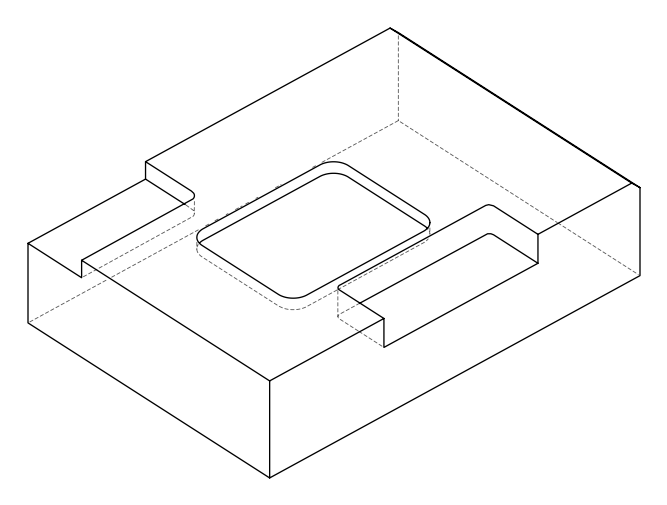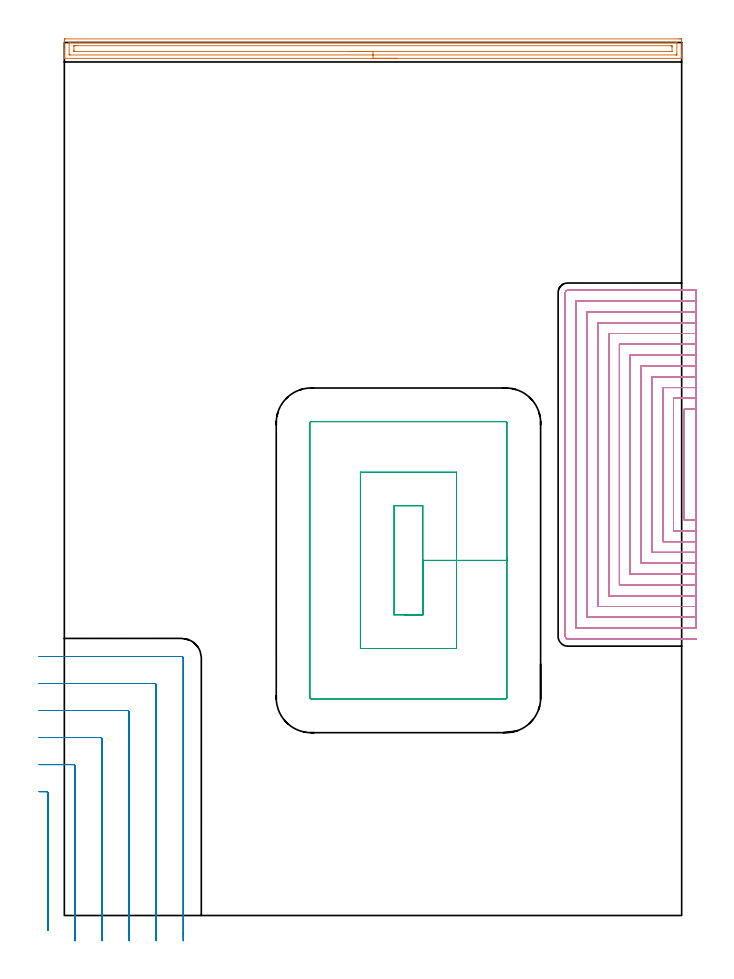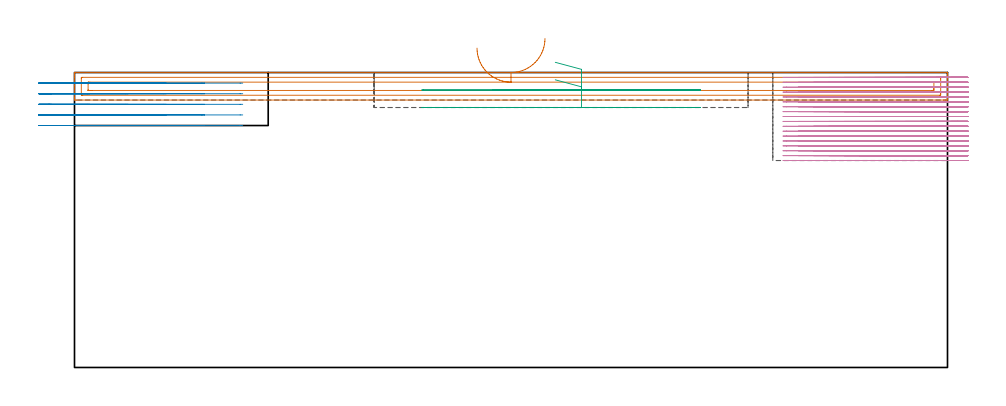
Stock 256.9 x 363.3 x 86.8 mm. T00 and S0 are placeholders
(PLAN: 4 operations, 3 tool changes, 163.1 min)
(1 AREA_MILL | FG_CHAMFER_SURFACE | UGT0205_001 | 6.39 min | 8433 mm3)
(2 MILL_CORNER_NOTCH_RECTANGULAR | CORNER_NOTCH_RECTANGULAR | UGT0201_133 | Follow Part, ap 3.75, ae 75% | 8.02 min | 102309 mm3)
(3 MILL_RECTANGULAR_POCKET | POCKET_RECTANGULAR_STRAIGHT | UGT0201_006 | Follow Part, ap 7, ae 75% | 3.35 min | 160636 mm3)
(4 MILL_SLOT | SLOT_PARTIAL_RECTANGULAR | NXT0201_008 | Follow Part, ap 1.5, ae 75% | 145.36 min | 200990 mm3)
(TOOL UGT0205_001 | Chamfer Mill 20 x 3 x 45 deg. | D20 FL50 Z2)
(TOOL UGT0201_133 | Carbide End Mill 15.0 | D15 FL30 Z4)
(TOOL UGT0201_006 | End Mill 28 mm | D28 FL25 Z2)
(TOOL NXT0201_008 | ENDMILL 6mm [2P460-0600-NA 1630] | D6 FL26 Z6)
(OP 1 AREA_MILL)
G17 G21 G94 G90
T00 M6
G54
G17 G0 G90 X138.45 Y356.7 S1061 M3
G43 Z96.8 H0
G94 G1 X138.412 Z95.928 F250.
X138.298 Z95.063
X138.109 Z94.212
X137.847 Z93.38
X137.513 Z92.574
X137.11 Z91.8
X136.642 Z91.064
X136.11 Z90.372
X135.521 Z89.729
X134.878 Z89.139
X134.186 Z88.608
X133.45 Z88.14
X132.676 Z87.737
X131.87 Z87.403
X131.038 Z87.141
X130.186 Z86.952
X129.322 Z86.838
X128.45 Z86.8
X0.178
X0.009 Y356.703 Z86.788
X0. Y356.726 Z86.765
Y357.105 Z86.394
Y357.386 Z86.113
Y358.094 Z85.402
Y359.333 Z84.164
Y359.865 Z83.63
Y360.484 Z83.011
Y364.026 Z79.471
X0.003 Y364.292 Z79.205
X0.009 Y364.792 Z78.706
X0.118 Y364.795 Z78.703
X0.625 Y364.8 Z78.7
X255.762
X256.275 Y364.799 Z78.701
X256.782 Y364.795 Z78.703
X256.891 Y364.792 Z78.706
X256.9 Y364.292 Z79.205
Y359.865 Z83.63
Y358.447 Z85.049
Y358.094 Z85.402
Y357.386 Z86.113
Y357.106 Z86.394
Y356.726 Z86.765
X256.891 Y356.703 Z86.788
X256.722 Y356.7 Z86.8
X128.45
Y358.114 Z85.386
X2.392 Y358.115 Z85.385
X2.01 Y358.132 Z85.368
X2.005 Y358.246 Z85.254
X2.001 Y358.502 Z84.998
Y362.929 Z80.571
X2.01 Y363.339 Z80.161
X2.014 Y363.38 Z80.12
X2.032 Y363.382 Z80.118
X2.086 Y363.385 Z80.115
X2.195 Y363.386 Z80.114
X2.413
X254.508 Y363.385 Z80.115
X254.89 Y363.368 Z80.132
X254.895 Y363.254 Z80.246
X254.899 Y362.998 Z80.502
Y358.571 Z84.929
X254.89 Y358.161 Z85.339
X254.887 Y358.12 Z85.38
X254.868 Y358.118 Z85.382
X254.814 Y358.115 Z85.385
X254.705 Y358.114 Z85.386
X254.487
X128.45
Y359.529 Z83.971
X4.539
X4.201 Y359.532 Z83.968
X4.089 Y359.535 Z83.965
X4.01 Y359.539 Z83.961
X4.006 Y359.666 Z83.834
X4.002 Y359.865 Z83.635
X4. Y360.063 Z83.437
X4.001 Y361.834 Z81.666
X4.005 Y361.901 Z81.599
X4.01 Y361.952 Z81.548
X4.017 Y361.965 Z81.535
X4.032 Y361.966 Z81.534
X4.201 Y361.969 Z81.531
X4.756 Y361.971 Z81.529
X5.095
X252.361
X252.699 Y361.968 Z81.532
X252.811 Y361.965 Z81.535
X252.89 Y361.961 Z81.539
X252.894 Y361.834 Z81.666
X252.898 Y361.635 Z81.865
X252.9 Y361.437 Z82.063
X252.899 Y359.666 Z83.834
X252.895 Y359.599 Z83.901
X252.89 Y359.548 Z83.952
X252.883 Y359.535 Z83.965
X252.868 Y359.534 Z83.966
X252.699 Y359.531 Z83.969
X252.144 Y359.529 Z83.971
X251.805
X128.45
X127.578 Z84.01
X126.714 Z84.123
X125.862 Z84.312
X125.03 Z84.575
X124.224 Z84.908
X123.45 Z85.311
X122.714 Z85.78
X122.022 Z86.311
X121.379 Z86.9
X120.79 Z87.544
X120.258 Z88.236
X119.79 Z88.971
X119.387 Z89.745
X119.053 Z90.551
X118.791 Z91.383
X118.602 Z92.235
X118.488 Z93.1
X118.45 Z93.971
G0 Z96.8
M5
M2
(OP 2 MILL_CORNER_NOTCH_RECTANGULAR)
G17 G21 G94 G90
T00 M6
G54
G17 G0 G90 X-6.75 Y-6.269 S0 M3
G43 Z96.8 H0
Z83.68
G94 G1 Y-3.269 F250.
Y50.805 F500.
G3 X-7.5 Y51.55 R0.75
G1 X-10.5 F250.
G0 Z96.8
X4.5 Y-10.5
Z83.68
G1 Y-7.5
Y62.055 F500.
G3 X3.755 Y62.8 R0.75
G1 X-7.5
X-10.5 F250.
G0 Z96.8
X15.75 Y-10.5
Z83.68
G1 Y-7.5
Y73.305 F500.
G3 X15.005 Y74.05 R0.75
G1 X-7.5
X-10.5 F250.
G0 Z96.8
X27. Y-10.5
Z83.68
G1 Y-7.5
Y84.554 F500.
G3 X26.254 Y85.3 R0.75
G1 X-7.5
X-10.5 F250.
G0 Z96.8
X38.25 Y-10.5
Z83.68
G1 Y-7.5
Y95.804 F500.
G3 X37.504 Y96.55 R0.75
G1 X-7.5
X-10.5 F250.
G0 Z96.8
X49.5 Y-10.5
Z83.68
G1 Y-7.5
Y107.054 F500.
G3 X48.754 Y107.8 R0.75
G1 X-7.5
X-10.5 F250.
G0 Z96.8
X-6.75 Y-6.269
Z80.56
G1 Y-3.269
Y50.805 F500.
G3 X-7.5 Y51.55 R0.75
G1 X-10.5 F250.
G0 Z96.8
X4.5 Y-10.5
Z80.56
G1 Y-7.5
Y62.055 F500.
G3 X3.755 Y62.8 R0.75
G1 X-7.5
X-10.5 F250.
G0 Z96.8
X15.75 Y-10.5
Z80.56
G1 Y-7.5
Y73.305 F500.
G3 X15.005 Y74.05 R0.75
G1 X-7.5
X-10.5 F250.
G0 Z96.8
X27. Y-10.5
Z80.56
G1 Y-7.5
Y84.554 F500.
G3 X26.254 Y85.3 R0.75
G1 X-7.5
X-10.5 F250.
G0 Z96.8
X38.25 Y-10.5
Z80.56
G1 Y-7.5
Y95.804 F500.
G3 X37.504 Y96.55 R0.75
G1 X-7.5
X-10.5 F250.
G0 Z96.8
X49.5 Y-10.5
Z80.56
G1 Y-7.5
Y107.054 F500.
G3 X48.754 Y107.8 R0.75
G1 X-7.5
X-10.5 F250.
G0 Z96.8
X-6.75 Y-6.269
Z77.44
G1 Y-3.269
Y50.805 F500.
G3 X-7.5 Y51.55 R0.75
G1 X-10.5 F250.
G0 Z96.8
X4.5 Y-10.5
Z77.44
G1 Y-7.5
Y62.055 F500.
G3 X3.755 Y62.8 R0.75
G1 X-7.5
X-10.5 F250.
G0 Z96.8
X15.75 Y-10.5
Z77.44
G1 Y-7.5
Y73.305 F500.
G3 X15.005 Y74.05 R0.75
G1 X-7.5
X-10.5 F250.
G0 Z96.8
X27. Y-10.5
Z77.44
G1 Y-7.5
Y84.554 F500.
G3 X26.254 Y85.3 R0.75
G1 X-7.5
X-10.5 F250.
G0 Z96.8
X38.25 Y-10.5
Z77.44
G1 Y-7.5
Y95.804 F500.
G3 X37.504 Y96.55 R0.75
G1 X-7.5
X-10.5 F250.
G0 Z96.8
X49.5 Y-10.5
Z77.44
G1 Y-7.5
Y107.054 F500.
G3 X48.754 Y107.8 R0.75
G1 X-7.5
X-10.5 F250.
G0 Z96.8
X-6.75 Y-6.269
Z74.32
G1 Y-3.269
Y50.805 F500.
G3 X-7.5 Y51.55 R0.75
G1 X-10.5 F250.
G0 Z96.8
X4.5 Y-10.5
Z74.32
G1 Y-7.5
Y62.055 F500.
G3 X3.755 Y62.8 R0.75
G1 X-7.5
X-10.5 F250.
G0 Z96.8
X15.75 Y-10.5
Z74.32
G1 Y-7.5
Y73.305 F500.
G3 X15.005 Y74.05 R0.75
G1 X-7.5
X-10.5 F250.
G0 Z96.8
X27. Y-10.5
Z74.32
G1 Y-7.5
Y84.554 F500.
G3 X26.254 Y85.3 R0.75
G1 X-7.5
X-10.5 F250.
G0 Z96.8
X38.25 Y-10.5
Z74.32
G1 Y-7.5
Y95.804 F500.
G3 X37.504 Y96.55 R0.75
G1 X-7.5
X-10.5 F250.
G0 Z96.8
X49.5 Y-10.5
Z74.32
G1 Y-7.5
Y107.054 F500.
G3 X48.754 Y107.8 R0.75
G1 X-7.5
X-10.5 F250.
G0 Z96.8
X-6.75 Y-6.269
Z71.2
G1 Y-3.269
Y50.805 F500.
G3 X-7.5 Y51.55 R0.75
G1 X-10.5 F250.
G0 Z96.8
X4.5 Y-10.5
Z71.2
G1 Y-7.5
Y62.055 F500.
G3 X3.755 Y62.8 R0.75
G1 X-7.5
X-10.5 F250.
G0 Z96.8
X15.75 Y-10.5
Z71.2
G1 Y-7.5
Y73.305 F500.
G3 X15.005 Y74.05 R0.75
G1 X-7.5
X-10.5 F250.
G0 Z96.8
X27. Y-10.5
Z71.2
G1 Y-7.5
Y84.554 F500.
G3 X26.254 Y85.3 R0.75
G1 X-7.5
X-10.5 F250.
G0 Z96.8
X38.25 Y-10.5
Z71.2
G1 Y-7.5
Y95.804 F500.
G3 X37.504 Y96.55 R0.75
G1 X-7.5
X-10.5 F250.
G0 Z96.8
X49.5 Y-10.5
Z71.2
G1 Y-7.5
Y107.054 F500.
G3 X48.754 Y107.8 R0.75
G1 X-7.5
X-10.5 F250.
G0 Z96.8
M5
M2
(OP 3 MILL_RECTANGULAR_POCKET)
G17 G21 G94 G90
T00 M6
G54
G17 G0 G90 X141.484 Y125.1 S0 M3
G43 Z96.8 H0
Z89.8
G94 G1 X149.2 Z87.732 F250.
Y147.8 Z81.65
Y170.5 F500.
X137.2
Y125.1
X149.2
Y147.8
X163.2
Y184.5
X123.2
Y111.1
X163.2
Y147.8
X184.2
Y205.
G3 X183.7 Y205.5 R0.5
G1 X102.7
G3 X102.2 Y205. R0.5
G1 Y90.6
G3 X102.7 Y90.1 R0.5
G1 X183.7
G3 X184.2 Y90.6 R0.5
G1 Y147.8
Y148.8
G0 X141.484 Y125.1 Z84.65
G1 X149.2 Z82.582 F250.
Y147.8 Z76.5
Y170.5 F500.
X137.2
Y125.1
X149.2
Y147.8
X163.2
Y184.5
X123.2
Y111.1
X163.2
Y147.8
X184.2
Y205.
G3 X183.7 Y205.5 R0.5
G1 X102.7
G3 X102.2 Y205. R0.5
G1 Y90.6
G3 X102.7 Y90.1 R0.5
G1 X183.7
G3 X184.2 Y90.6 R0.5
G1 Y147.8
Y148.8
G0 Z96.8
M5
M2
(OP 4 MILL_SLOT)
G17 G21 G94 G90
T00 M6
G54
G17 G0 G90 X262.9 Y210.7 S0 M3
G43 Z96.8 H1
Z85.361
G94 G1 X259.9 F250.
X258. F500.
Y164.6
X259.9
X262.9 F250.
Y215.2
X259.9
X253.5 F500.
Y160.1
X259.9
X262.9 F250.
Y219.7
X259.9
X249. F500.
Y155.6
X259.9
X262.9 F250.
Y224.2
X259.9
X244.5 F500.
Y151.1
X259.9
X262.9 F250.
Y228.7
X259.9
X240. F500.
Y146.6
X259.9
X262.9 F250.
Y233.2
X259.9
X235.5 F500.
Y142.1
X259.9
X262.9 F250.
Y237.7
X259.9
X231. F500.
Y137.6
X259.9
X262.9 F250.
Y242.2
X259.9
X226.5 F500.
Y133.1
X259.9
X262.9 F250.
Y246.7
X259.9
X222. F500.
Y128.6
X259.9
X262.9 F250.
Y251.2
X259.9
X217.5 F500.
Y124.1
X259.9
X262.9 F250.
Y255.7
X259.9
X213. F500.
Y119.6
X259.9
X262.9 F250.
Y260.2
X259.9
X209.5 F500.
G3 X208.5 Y259.2 R1.
G1 Y116.1
G3 X209.5 Y115.1 R1.
G1 X259.9
X262.9 F250.
G0 Y210.7 Z83.922
G1 X259.9
X258. F500.
Y164.6
X259.9
X262.9 F250.
Y215.2
X259.9
X253.5 F500.
Y160.1
X259.9
X262.9 F250.
Y219.7
X259.9
X249. F500.
Y155.6
X259.9
X262.9 F250.
Y224.2
X259.9
X244.5 F500.
Y151.1
X259.9
X262.9 F250.
Y228.7
X259.9
X240. F500.
Y146.6
X259.9
X262.9 F250.
Y233.2
X259.9
X235.5 F500.
Y142.1
X259.9
X262.9 F250.
Y237.7
X259.9
X231. F500.
Y137.6
X259.9
X262.9 F250.
Y242.2
X259.9
X226.5 F500.
Y133.1
X259.9
X262.9 F250.
Y246.7
X259.9
X222. F500.
Y128.6
X259.9
X262.9 F250.
Y251.2
X259.9
X217.5 F500.
Y124.1
X259.9
X262.9 F250.
Y255.7
X259.9
X213. F500.
Y119.6
X259.9
X262.9 F250.
Y260.2
X259.9
X209.5 F500.
G3 X208.5 Y259.2 R1.
G1 Y116.1
G3 X209.5 Y115.1 R1.
G1 X259.9
X262.9 F250.
G0 Y210.7 Z82.483
G1 X259.9
X258. F500.
Y164.6
X259.9
X262.9 F250.
Y215.2
X259.9
X253.5 F500.
Y160.1
X259.9
X262.9 F250.
Y219.7
X259.9
X249. F500.
Y155.6
X259.9
X262.9 F250.
Y224.2
X259.9
X244.5 F500.
Y151.1
X259.9
X262.9 F250.
Y228.7
X259.9
X240. F500.
Y146.6
X259.9
X262.9 F250.
Y233.2
X259.9
X235.5 F500.
Y142.1
X259.9
X262.9 F250.
Y237.7
X259.9
X231. F500.
Y137.6
X259.9
X262.9 F250.
Y242.2
X259.9
X226.5 F500.
Y133.1
X259.9
X262.9 F250.
Y246.7
X259.9
X222. F500.
Y128.6
X259.9
X262.9 F250.
Y251.2
X259.9
X217.5 F500.
Y124.1
X259.9
X262.9 F250.
Y255.7
X259.9
X213. F500.
Y119.6
X259.9
X262.9 F250.
Y260.2
X259.9
X209.5 F500.
G3 X208.5 Y259.2 R1.
G1 Y116.1
G3 X209.5 Y115.1 R1.
G1 X259.9
X262.9 F250.
G0 Y210.7 Z81.044
G1 X259.9
X258. F500.
Y164.6
X259.9
X262.9 F250.
Y215.2
X259.9
X253.5 F500.
Y160.1
X259.9
X262.9 F250.
Y219.7
X259.9
X249. F500.
Y155.6
X259.9
X262.9 F250.
Y224.2
X259.9
X244.5 F500.
Y151.1
X259.9
X262.9 F250.
Y228.7
X259.9
X240. F500.
Y146.6
X259.9
X262.9 F250.
Y233.2
X259.9
X235.5 F500.
Y142.1
X259.9
X262.9 F250.
Y237.7
X259.9
X231. F500.
Y137.6
X259.9
X262.9 F250.
Y242.2
X259.9
X226.5 F500.
Y133.1
X259.9
X262.9 F250.
Y246.7
X259.9
X222. F500.
Y128.6
X259.9
X262.9 F250.
Y251.2
X259.9
X217.5 F500.
Y124.1
X259.9
X262.9 F250.
Y255.7
X259.9
X213. F500.
Y119.6
X259.9
X262.9 F250.
Y260.2
X259.9
X209.5 F500.
G3 X208.5 Y259.2 R1.
G1 Y116.1
G3 X209.5 Y115.1 R1.
G1 X259.9
X262.9 F250.
G0 Y210.7 Z79.605
G1 X259.9
X258. F500.
Y164.6
X259.9
X262.9 F250.
Y215.2
X259.9
X253.5 F500.
Y160.1
X259.9
X262.9 F250.
Y219.7
X259.9
X249. F500.
Y155.6
X259.9
X262.9 F250.
Y224.2
X259.9
X244.5 F500.
Y151.1
X259.9
X262.9 F250.
Y228.7
X259.9
X240. F500.
Y146.6
X259.9
X262.9 F250.
Y233.2
X259.9
X235.5 F500.
Y142.1
X259.9
X262.9 F250.
Y237.7
X259.9
X231. F500.
Y137.6
X259.9
X262.9 F250.
Y242.2
X259.9
X226.5 F500.
Y133.1
X259.9
X262.9 F250.
Y246.7
X259.9
X222. F500.
Y128.6
X259.9
X262.9 F250.
Y251.2
X259.9
X217.5 F500.
Y124.1
X259.9
X262.9 F250.
Y255.7
X259.9
X213. F500.
Y119.6
X259.9
X262.9 F250.
Y260.2
X259.9
X209.5 F500.
G3 X208.5 Y259.2 R1.
G1 Y116.1
G3 X209.5 Y115.1 R1.
G1 X259.9
X262.9 F250.
G0 Y210.7 Z78.167
G1 X259.9
X258. F500.
Y164.6
X259.9
X262.9 F250.
Y215.2
X259.9
X253.5 F500.
Y160.1
X259.9
X262.9 F250.
Y219.7
X259.9
X249. F500.
Y155.6
X259.9
X262.9 F250.
Y224.2
X259.9
X244.5 F500.
Y151.1
X259.9
X262.9 F250.
Y228.7
X259.9
X240. F500.
Y146.6
X259.9
X262.9 F250.
Y233.2
X259.9
X235.5 F500.
Y142.1
X259.9
X262.9 F250.
Y237.7
X259.9
X231. F500.
Y137.6
X259.9
X262.9 F250.
Y242.2
X259.9
X226.5 F500.
Y133.1
X259.9
X262.9 F250.
Y246.7
X259.9
X222. F500.
Y128.6
X259.9
X262.9 F250.
Y251.2
X259.9
X217.5 F500.
Y124.1
X259.9
X262.9 F250.
Y255.7
X259.9
X213. F500.
Y119.6
X259.9
X262.9 F250.
Y260.2
X259.9
X209.5 F500.
G3 X208.5 Y259.2 R1.
G1 Y116.1
G3 X209.5 Y115.1 R1.
G1 X259.9
X262.9 F250.
G0 Y210.7 Z76.728
G1 X259.9
X258. F500.
Y164.6
X259.9
X262.9 F250.
Y215.2
X259.9
X253.5 F500.
Y160.1
X259.9
X262.9 F250.
Y219.7
X259.9
X249. F500.
Y155.6
X259.9
X262.9 F250.
Y224.2
X259.9
X244.5 F500.
Y151.1
X259.9
X262.9 F250.
Y228.7
X259.9
X240. F500.
Y146.6
X259.9
X262.9 F250.
Y233.2
X259.9
X235.5 F500.
Y142.1
X259.9
X262.9 F250.
Y237.7
X259.9
X231. F500.
Y137.6
X259.9
X262.9 F250.
Y242.2
X259.9
X226.5 F500.
Y133.1
X259.9
X262.9 F250.
Y246.7
X259.9
X222. F500.
Y128.6
X259.9
X262.9 F250.
Y251.2
X259.9
X217.5 F500.
Y124.1
X259.9
X262.9 F250.
Y255.7
X259.9
X213. F500.
Y119.6
X259.9
X262.9 F250.
Y260.2
X259.9
X209.5 F500.
G3 X208.5 Y259.2 R1.
G1 Y116.1
G3 X209.5 Y115.1 R1.
G1 X259.9
X262.9 F250.
G0 Y210.7 Z75.289
G1 X259.9
X258. F500.
Y164.6
X259.9
X262.9 F250.
Y215.2
X259.9
X253.5 F500.
Y160.1
X259.9
X262.9 F250.
Y219.7
X259.9
X249. F500.
Y155.6
X259.9
X262.9 F250.
Y224.2
X259.9
X244.5 F500.
Y151.1
X259.9
X262.9 F250.
Y228.7
X259.9
X240. F500.
Y146.6
X259.9
X262.9 F250.
Y233.2
X259.9
X235.5 F500.
Y142.1
X259.9
X262.9 F250.
Y237.7
X259.9
X231. F500.
Y137.6
X259.9
X262.9 F250.
Y242.2
X259.9
X226.5 F500.
Y133.1
X259.9
X262.9 F250.
Y246.7
X259.9
X222. F500.
Y128.6
X259.9
X262.9 F250.
Y251.2
X259.9
X217.5 F500.
Y124.1
X259.9
X262.9 F250.
Y255.7
X259.9
X213. F500.
Y119.6
X259.9
X262.9 F250.
Y260.2
X259.9
X209.5 F500.
G3 X208.5 Y259.2 R1.
G1 Y116.1
G3 X209.5 Y115.1 R1.
G1 X259.9
X262.9 F250.
G0 Y210.7 Z73.85
G1 X259.9
X258. F500.
Y164.6
X259.9
X262.9 F250.
Y215.2
X259.9
X253.5 F500.
Y160.1
X259.9
X262.9 F250.
Y219.7
X259.9
X249. F500.
Y155.6
X259.9
X262.9 F250.
Y224.2
X259.9
X244.5 F500.
Y151.1
X259.9
X262.9 F250.
Y228.7
X259.9
X240. F500.
Y146.6
X259.9
X262.9 F250.
Y233.2
X259.9
X235.5 F500.
Y142.1
X259.9
X262.9 F250.
Y237.7
X259.9
X231. F500.
Y137.6
X259.9
X262.9 F250.
Y242.2
X259.9
X226.5 F500.
Y133.1
X259.9
X262.9 F250.
Y246.7
X259.9
X222. F500.
Y128.6
X259.9
X262.9 F250.
Y251.2
X259.9
X217.5 F500.
Y124.1
X259.9
X262.9 F250.
Y255.7
X259.9
X213. F500.
Y119.6
X259.9
X262.9 F250.
Y260.2
X259.9
X209.5 F500.
G3 X208.5 Y259.2 R1.
G1 Y116.1
G3 X209.5 Y115.1 R1.
G1 X259.9
X262.9 F250.
G0 Y210.7 Z72.411
G1 X259.9
X258. F500.
Y164.6
X259.9
X262.9 F250.
Y215.2
X259.9
X253.5 F500.
Y160.1
X259.9
X262.9 F250.
Y219.7
X259.9
X249. F500.
Y155.6
X259.9
X262.9 F250.
Y224.2
X259.9
X244.5 F500.
Y151.1
X259.9
X262.9 F250.
Y228.7
X259.9
X240. F500.
Y146.6
X259.9
X262.9 F250.
Y233.2
X259.9
X235.5 F500.
Y142.1
X259.9
X262.9 F250.
Y237.7
X259.9
X231. F500.
Y137.6
X259.9
X262.9 F250.
Y242.2
X259.9
X226.5 F500.
Y133.1
X259.9
X262.9 F250.
Y246.7
X259.9
X222. F500.
Y128.6
X259.9
X262.9 F250.
Y251.2
X259.9
X217.5 F500.
Y124.1
X259.9
X262.9 F250.
Y255.7
X259.9
X213. F500.
Y119.6
X259.9
X262.9 F250.
Y260.2
X259.9
X209.5 F500.
G3 X208.5 Y259.2 R1.
G1 Y116.1
G3 X209.5 Y115.1 R1.
G1 X259.9
X262.9 F250.
G0 Y210.7 Z70.972
G1 X259.9
X258. F500.
Y164.6
X259.9
X262.9 F250.
Y215.2
X259.9
X253.5 F500.
Y160.1
X259.9
X262.9 F250.
Y219.7
X259.9
X249. F500.
Y155.6
X259.9
X262.9 F250.
Y224.2
X259.9
X244.5 F500.
Y151.1
X259.9
X262.9 F250.
Y228.7
X259.9
X240. F500.
Y146.6
X259.9
X262.9 F250.
Y233.2
X259.9
X235.5 F500.
Y142.1
X259.9
X262.9 F250.
Y237.7
X259.9
X231. F500.
Y137.6
X259.9
X262.9 F250.
Y242.2
X259.9
X226.5 F500.
Y133.1
X259.9
X262.9 F250.
Y246.7
X259.9
X222. F500.
Y128.6
X259.9
X262.9 F250.
Y251.2
X259.9
X217.5 F500.
Y124.1
X259.9
X262.9 F250.
Y255.7
X259.9
X213. F500.
Y119.6
X259.9
X262.9 F250.
Y260.2
X259.9
X209.5 F500.
G3 X208.5 Y259.2 R1.
G1 Y116.1
G3 X209.5 Y115.1 R1.
G1 X259.9
X262.9 F250.
G0 Y210.7 Z69.533
G1 X259.9
X258. F500.
Y164.6
X259.9
X262.9 F250.
Y215.2
X259.9
X253.5 F500.
Y160.1
X259.9
X262.9 F250.
Y219.7
X259.9
X249. F500.
Y155.6
X259.9
X262.9 F250.
Y224.2
X259.9
X244.5 F500.
Y151.1
X259.9
X262.9 F250.
Y228.7
X259.9
X240. F500.
Y146.6
X259.9
X262.9 F250.
Y233.2
X259.9
X235.5 F500.
Y142.1
X259.9
X262.9 F250.
Y237.7
X259.9
X231. F500.
Y137.6
X259.9
X262.9 F250.
Y242.2
X259.9
X226.5 F500.
Y133.1
X259.9
X262.9 F250.
Y246.7
X259.9
X222. F500.
Y128.6
X259.9
X262.9 F250.
Y251.2
X259.9
X217.5 F500.
Y124.1
X259.9
X262.9 F250.
Y255.7
X259.9
X213. F500.
Y119.6
X259.9
X262.9 F250.
Y260.2
X259.9
X209.5 F500.
G3 X208.5 Y259.2 R1.
G1 Y116.1
G3 X209.5 Y115.1 R1.
G1 X259.9
X262.9 F250.
G0 Y210.7 Z68.094
G1 X259.9
X258. F500.
Y164.6
X259.9
X262.9 F250.
Y215.2
X259.9
X253.5 F500.
Y160.1
X259.9
X262.9 F250.
Y219.7
X259.9
X249. F500.
Y155.6
X259.9
X262.9 F250.
Y224.2
X259.9
X244.5 F500.
Y151.1
X259.9
X262.9 F250.
Y228.7
X259.9
X240. F500.
Y146.6
X259.9
X262.9 F250.
Y233.2
X259.9
X235.5 F500.
Y142.1
X259.9
X262.9 F250.
Y237.7
X259.9
X231. F500.
Y137.6
X259.9
X262.9 F250.
Y242.2
X259.9
X226.5 F500.
Y133.1
X259.9
X262.9 F250.
Y246.7
X259.9
X222. F500.
Y128.6
X259.9
X262.9 F250.
Y251.2
X259.9
X217.5 F500.
Y124.1
X259.9
X262.9 F250.
Y255.7
X259.9
X213. F500.
Y119.6
X259.9
X262.9 F250.
Y260.2
X259.9
X209.5 F500.
G3 X208.5 Y259.2 R1.
G1 Y116.1
G3 X209.5 Y115.1 R1.
G1 X259.9
X262.9 F250.
G0 Y210.7 Z66.656
G1 X259.9
X258. F500.
Y164.6
X259.9
X262.9 F250.
Y215.2
X259.9
X253.5 F500.
Y160.1
X259.9
X262.9 F250.
Y219.7
X259.9
X249. F500.
Y155.6
X259.9
X262.9 F250.
Y224.2
X259.9
X244.5 F500.
Y151.1
X259.9
X262.9 F250.
Y228.7
X259.9
X240. F500.
Y146.6
X259.9
X262.9 F250.
Y233.2
X259.9
X235.5 F500.
Y142.1
X259.9
X262.9 F250.
Y237.7
X259.9
X231. F500.
Y137.6
X259.9
X262.9 F250.
Y242.2
X259.9
X226.5 F500.
Y133.1
X259.9
X262.9 F250.
Y246.7
X259.9
X222. F500.
Y128.6
X259.9
X262.9 F250.
Y251.2
X259.9
X217.5 F500.
Y124.1
X259.9
X262.9 F250.
Y255.7
X259.9
X213. F500.
Y119.6
X259.9
X262.9 F250.
Y260.2
X259.9
X209.5 F500.
G3 X208.5 Y259.2 R1.
G1 Y116.1
G3 X209.5 Y115.1 R1.
G1 X259.9
X262.9 F250.
G0 Y210.7 Z65.217
G1 X259.9
X258. F500.
Y164.6
X259.9
X262.9 F250.
Y215.2
X259.9
X253.5 F500.
Y160.1
X259.9
X262.9 F250.
Y219.7
X259.9
X249. F500.
Y155.6
X259.9
X262.9 F250.
Y224.2
X259.9
X244.5 F500.
Y151.1
X259.9
X262.9 F250.
Y228.7
X259.9
X240. F500.
Y146.6
X259.9
X262.9 F250.
Y233.2
X259.9
X235.5 F500.
Y142.1
X259.9
X262.9 F250.
Y237.7
X259.9
X231. F500.
Y137.6
X259.9
X262.9 F250.
Y242.2
X259.9
X226.5 F500.
Y133.1
X259.9
X262.9 F250.
Y246.7
X259.9
X222. F500.
Y128.6
X259.9
X262.9 F250.
Y251.2
X259.9
X217.5 F500.
Y124.1
X259.9
X262.9 F250.
Y255.7
X259.9
X213. F500.
Y119.6
X259.9
X262.9 F250.
Y260.2
X259.9
X209.5 F500.
G3 X208.5 Y259.2 R1.
G1 Y116.1
G3 X209.5 Y115.1 R1.
G1 X259.9
X262.9 F250.
G0 Y210.7 Z63.778
G1 X259.9
X258. F500.
Y164.6
X259.9
X262.9 F250.
Y215.2
X259.9
X253.5 F500.
Y160.1
X259.9
X262.9 F250.
Y219.7
X259.9
X249. F500.
Y155.6
X259.9
X262.9 F250.
Y224.2
X259.9
X244.5 F500.
Y151.1
X259.9
X262.9 F250.
Y228.7
X259.9
X240. F500.
Y146.6
X259.9
X262.9 F250.
Y233.2
X259.9
X235.5 F500.
Y142.1
X259.9
X262.9 F250.
Y237.7
X259.9
X231. F500.
Y137.6
X259.9
X262.9 F250.
Y242.2
X259.9
X226.5 F500.
Y133.1
X259.9
X262.9 F250.
Y246.7
X259.9
X222. F500.
Y128.6
X259.9
X262.9 F250.
Y251.2
X259.9
X217.5 F500.
Y124.1
X259.9
X262.9 F250.
Y255.7
X259.9
X213. F500.
Y119.6
X259.9
X262.9 F250.
Y260.2
X259.9
X209.5 F500.
G3 X208.5 Y259.2 R1.
G1 Y116.1
G3 X209.5 Y115.1 R1.
G1 X259.9
X262.9 F250.
G0 Y210.7 Z62.339
G1 X259.9
X258. F500.
Y164.6
X259.9
X262.9 F250.
Y215.2
X259.9
X253.5 F500.
Y160.1
X259.9
X262.9 F250.
Y219.7
X259.9
X249. F500.
Y155.6
X259.9
X262.9 F250.
Y224.2
X259.9
X244.5 F500.
Y151.1
X259.9
X262.9 F250.
Y228.7
X259.9
X240. F500.
Y146.6
X259.9
X262.9 F250.
Y233.2
X259.9
X235.5 F500.
Y142.1
X259.9
X262.9 F250.
Y237.7
X259.9
X231. F500.
Y137.6
X259.9
X262.9 F250.
Y242.2
X259.9
X226.5 F500.
Y133.1
X259.9
X262.9 F250.
Y246.7
X259.9
X222. F500.
Y128.6
X259.9
X262.9 F250.
Y251.2
X259.9
X217.5 F500.
Y124.1
X259.9
X262.9 F250.
Y255.7
X259.9
X213. F500.
Y119.6
X259.9
X262.9 F250.
Y260.2
X259.9
X209.5 F500.
G3 X208.5 Y259.2 R1.
G1 Y116.1
G3 X209.5 Y115.1 R1.
G1 X259.9
X262.9 F250.
G0 Y210.7 Z60.9
G1 X259.9
X258. F500.
Y164.6
X259.9
X262.9 F250.
Y215.2
X259.9
X253.5 F500.
Y160.1
X259.9
X262.9 F250.
Y219.7
X259.9
X249. F500.
Y155.6
X259.9
X262.9 F250.
Y224.2
X259.9
X244.5 F500.
Y151.1
X259.9
X262.9 F250.
Y228.7
X259.9
X240. F500.
Y146.6
X259.9
X262.9 F250.
Y233.2
X259.9
X235.5 F500.
Y142.1
X259.9
X262.9 F250.
Y237.7
X259.9
X231. F500.
Y137.6
X259.9
X262.9 F250.
Y242.2
X259.9
X226.5 F500.
Y133.1
X259.9
X262.9 F250.
Y246.7
X259.9
X222. F500.
Y128.6
X259.9
X262.9 F250.
Y251.2
X259.9
X217.5 F500.
Y124.1
X259.9
X262.9 F250.
Y255.7
X259.9
X213. F500.
Y119.6
X259.9
X262.9 F250.
Y260.2
X259.9
X209.5 F500.
G3 X208.5 Y259.2 R1.
G1 Y116.1
G3 X209.5 Y115.1 R1.
G1 X259.9
X262.9 F250.
G0 Z96.8
M5
M2
